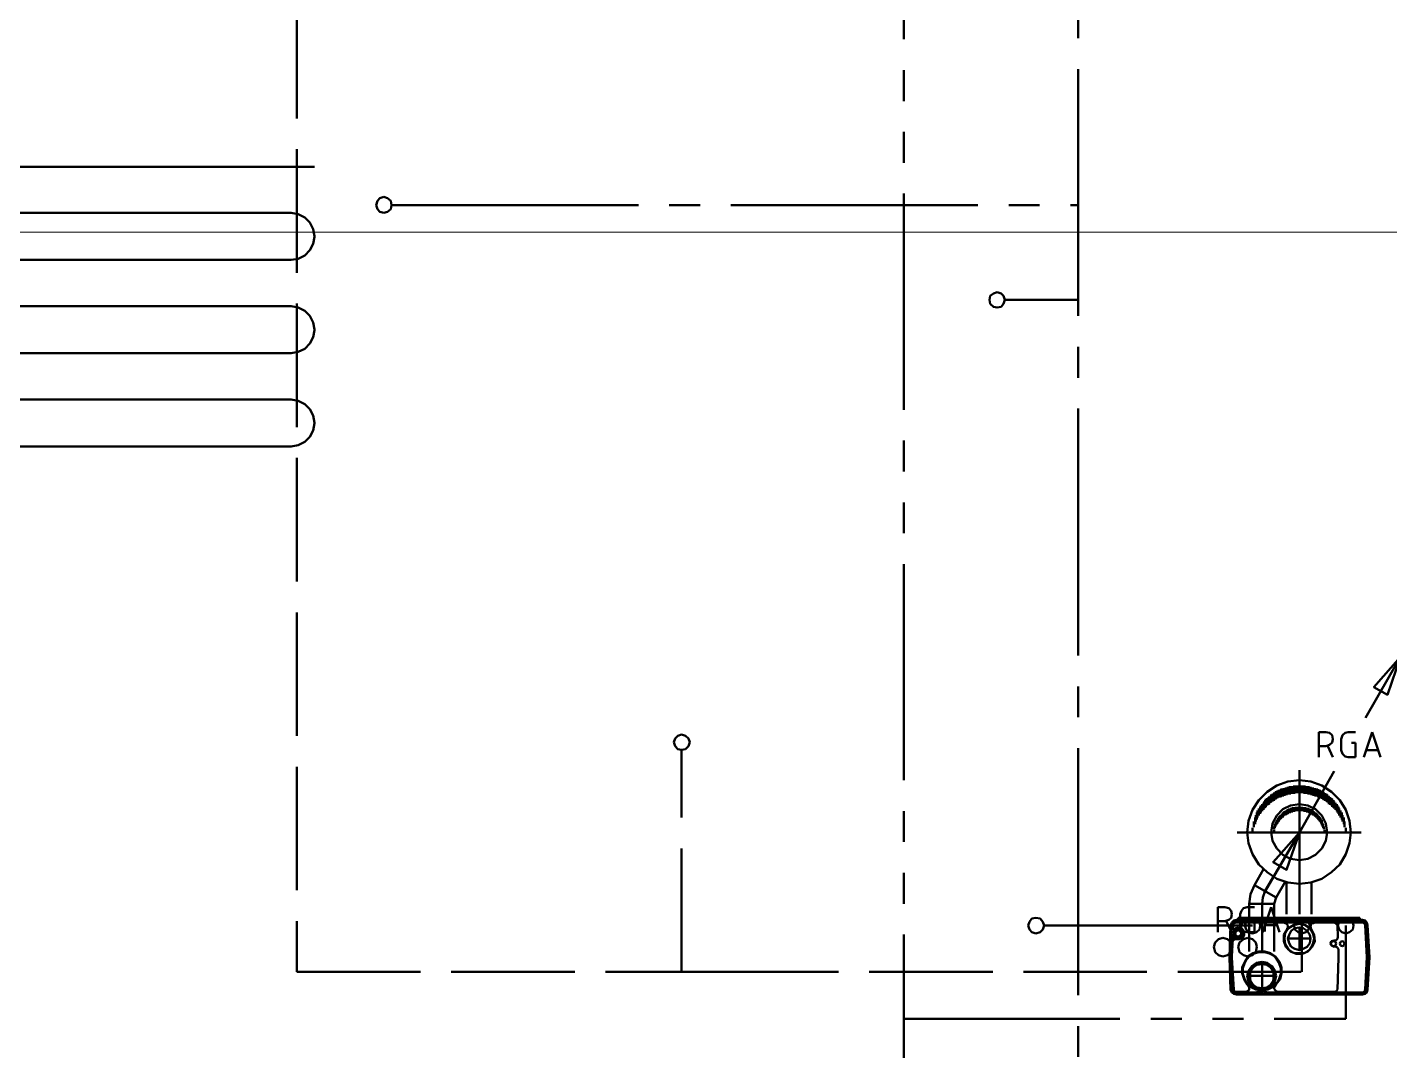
# Model space of a CAD drawing. Header units: metres. Extents: x -4.5 to 35.1, y -3.6 to 25.4.
# Drawn here: x 14.055 to 18.47, y 8.54 to 11.855 of the extents above; entities that cross this region are included whole.
import ezdxf

# ---------------------------------------------------------------- set-up
doc = ezdxf.new("R2010")
doc.units = ezdxf.units.M
for name, pattern in [('GETRENNT2_S6', [1.2, 0.7, -0.1, 0.1, -0.1, 0.1, -0.1]), ('STRICHLINIE2_S3', [0.5, 0.4, -0.1]), ('STRICHPUNKT2_S5', [1.1, 0.8, -0.1, 0.1, -0.1])]:
    doc.linetypes.add(name, pattern=pattern)
doc.layers.add('Standard', color=7, linetype='Continuous', lineweight=25)

msp = doc.modelspace()

# ---------------------------------------------------------------- linework, layer by layer
at = {"layer": 'Standard', "color": 5, "linetype": 'STRICHPUNKT2_S5', "lineweight": 50}
for p, q in [((17.4607, 7.6198), (17.4607, 15.1703)), ((15.2106, 11.3055), (15.1981, 11.3013)), ((15.2231, 11.3013), (15.2106, 11.3055)), ((15.1898, 11.293), (15.1856, 11.2784)), ((15.1856, 11.2784), (15.1898, 11.2659)), ((15.1981, 11.3013), (15.1898, 11.293)), ((15.1898, 11.2659), (15.1981, 11.2575)), ((15.2335, 11.293), (15.2231, 11.3013)), ((15.2231, 11.2575), (15.2335, 11.2659)), ((15.2356, 11.2784), (15.2335, 11.293)), ((15.2335, 11.2659), (15.2356, 11.2784)), ((15.2356, 11.2784), (17.4607, 11.2784)), ((15.1981, 11.2575), (15.2106, 11.2534)), ((15.2106, 11.2534), (15.2231, 11.2575)), ((17.1982, 10.9971), (17.1857, 10.9929)), ((17.2107, 10.9929), (17.1982, 10.9971)), ((17.1753, 10.9846), (17.1732, 10.9721)), ((17.1732, 10.9721), (17.1753, 10.9596)), ((17.1857, 10.9929), (17.1753, 10.9846)), ((17.1753, 10.9596), (17.1857, 10.9492)), ((17.1857, 10.9492), (17.1982, 10.9471)), ((17.1982, 10.9471), (17.2107, 10.9492)), ((17.2191, 10.9846), (17.2107, 10.9929)), ((17.2107, 10.9492), (17.2191, 10.9596)), ((17.2232, 10.9721), (17.2191, 10.9846)), ((17.2191, 10.9596), (17.2232, 10.9721)), ((17.2232, 10.9721), (17.4607, 10.9721)), ((17.3107, 8.9678), (17.3024, 8.9574)), ((17.3232, 8.9699), (17.3107, 8.9678)), ((17.3378, 8.9678), (17.3232, 8.9699)), ((17.3462, 8.9574), (17.3378, 8.9678)), ((17.3024, 8.9574), (17.2982, 8.9449)), ((17.2982, 8.9449), (17.3024, 8.9324)), ((17.3024, 8.9324), (17.3107, 8.9241)), ((17.3107, 8.9241), (17.3232, 8.9199)), ((17.3232, 8.9199), (17.3378, 8.9241)), ((17.3378, 8.9241), (17.3462, 8.9324)), ((17.3503, 8.9449), (17.3462, 8.9574)), ((17.3462, 8.9324), (17.3503, 8.9449)), ((17.3503, 8.9449), (18.0254, 8.9449))]:
    msp.add_line(p, q, dxfattribs=at)
at = {"layer": 'Standard', "color": 1, "linetype": 'GETRENNT2_S6', "lineweight": 50}
for p, q in [((16.8961, 14.916), (16.8961, 7.8457)), ((18.3275, 8.6428), (18.3275, 8.9449)), ((16.8961, 8.6428), (18.3275, 8.6428))]:
    msp.add_line(p, q, dxfattribs=at)
at = {"layer": 'Standard', "color": 30, "linetype": 'STRICHLINIE2_S3', "lineweight": 50}
for p, q in [((14.9293, 13.9598), (14.9293, 8.7949)), ((16.1754, 8.7949), (16.1754, 9.514)), ((14.9293, 8.7949), (16.2836, 8.7949)), ((16.2836, 8.7949), (18.1858, 8.7949))]:
    msp.add_line(p, q, dxfattribs=at)
at = {"layer": 'Standard', "color": 52, "linetype": 'Continuous', "lineweight": 50}
for p, q in [((14.9856, 11.4034), (14.0001, 11.4034)), ((14.0001, 11.2534), (14.9106, 11.2534)), ((14.9106, 11.2534), (14.9335, 11.2492)), ((14.9335, 11.2492), (14.9543, 11.2388)), ((14.9543, 11.2388), (14.971, 11.2221)), ((14.971, 11.2221), (14.9814, 11.2013)), ((14.9814, 11.2013), (14.9856, 11.1784)), ((14.9856, 11.1763), (14.9814, 11.1534)), ((14.9856, 11.1784), (14.9856, 11.1763)), ((14.971, 11.1325), (14.9543, 11.1159)), ((14.9814, 11.1534), (14.971, 11.1325)), ((14.9106, 11.1013), (14.0001, 11.1013)), ((14.9335, 11.1054), (14.9106, 11.1013)), ((14.9543, 11.1159), (14.9335, 11.1054)), ((14.0001, 10.9513), (14.9106, 10.9513)), ((14.9106, 10.9513), (14.9335, 10.9471)), ((14.9335, 10.9471), (14.9543, 10.9367)), ((14.9543, 10.9367), (14.971, 10.92)), ((14.971, 10.92), (14.9814, 10.8992)), ((14.9814, 10.8992), (14.9856, 10.8763)), ((14.9856, 10.8742), (14.9814, 10.8513)), ((14.9856, 10.8763), (14.9856, 10.8742)), ((14.971, 10.8304), (14.9543, 10.8138)), ((14.9814, 10.8513), (14.971, 10.8304)), ((14.9106, 10.7992), (14.0001, 10.7992)), ((14.9335, 10.8034), (14.9106, 10.7992)), ((14.9543, 10.8138), (14.9335, 10.8034)), ((14.0001, 10.6492), (14.9106, 10.6492)), ((14.9106, 10.6492), (14.9335, 10.645)), ((14.9335, 10.645), (14.9543, 10.6346)), ((14.9543, 10.6346), (14.971, 10.6179)), ((14.971, 10.6179), (14.9814, 10.5971)), ((14.9814, 10.5971), (14.9856, 10.5742)), ((14.9856, 10.5721), (14.9814, 10.5492)), ((14.9856, 10.5742), (14.9856, 10.5721)), ((14.9543, 10.5117), (14.9335, 10.5013)), ((14.971, 10.5283), (14.9543, 10.5117)), ((14.9814, 10.5492), (14.971, 10.5283)), ((14.9106, 10.4971), (13.9251, 10.4971)), ((14.9335, 10.5013), (14.9106, 10.4971))]:
    msp.add_line(p, q, dxfattribs=at)
at = {"layer": 'Standard', "color": 252, "linetype": 'Continuous', "lineweight": 13}
msp.add_line((-4.1221, 11.1917), (26.8317, 11.1917), dxfattribs=at)
msp.add_line((-4.1221, 11.1917), (26.8317, 11.1917), dxfattribs=at)
at = {"layer": 'Standard', "color": 3, "linetype": 'Continuous', "lineweight": 50}
for p, q in [((18.5046, 9.8158), (18.392, 9.6178)), ((18.24, 9.4908), (18.24, 9.572)), ((18.24, 9.572), (18.2629, 9.572)), ((18.2754, 9.5699), (18.2629, 9.572)), ((18.2837, 9.5616), (18.2754, 9.5699)), ((18.2754, 9.5303), (18.2837, 9.5387)), ((18.2858, 9.5491), (18.2837, 9.5616)), ((18.2837, 9.5387), (18.2858, 9.5491)), ((18.3171, 9.5616), (18.3129, 9.5491)), ((18.3129, 9.5137), (18.3129, 9.5491)), ((18.3254, 9.5699), (18.3171, 9.5616)), ((18.3358, 9.572), (18.3254, 9.5699)), ((18.3358, 9.572), (18.3587, 9.572)), ((18.3462, 9.5366), (18.3587, 9.5366)), ((18.3587, 9.5366), (18.3587, 9.4908)), ((18.3858, 9.4908), (18.4129, 9.572)), ((18.4129, 9.572), (18.44, 9.4908)), ((18.2629, 9.5262), (18.24, 9.5262)), ((18.2629, 9.5262), (18.2754, 9.5303)), ((18.2691, 9.5262), (18.2858, 9.4908)), ((18.3129, 9.5137), (18.3171, 9.5012)), ((18.3171, 9.5012), (18.3254, 9.4929)), ((18.3254, 9.4929), (18.3358, 9.4908)), ((18.4316, 9.5137), (18.3941, 9.5137)), ((18.1775, 9.047), (18.1775, 9.4491)), ((18.3587, 9.4908), (18.3358, 9.4908)), ((18.14, 9.4116), (18.1045, 9.3991)), ((18.1775, 9.4158), (18.14, 9.4116)), ((18.29, 9.4449), (18.1775, 9.247)), ((18.215, 9.4116), (18.1775, 9.4158)), ((18.2504, 9.3991), (18.215, 9.4116)), ((18.0733, 9.3782), (18.0462, 9.3512)), ((18.1045, 9.3991), (18.0733, 9.3782)), ((18.0774, 9.3366), (18.0774, 9.3616)), ((18.0795, 9.3387), (18.0795, 9.3637)), ((18.0837, 9.3428), (18.0837, 9.3657)), ((18.0858, 9.3449), (18.0858, 9.3699)), ((18.0899, 9.347), (18.0899, 9.372)), ((18.0941, 9.3491), (18.0941, 9.3741)), ((18.0962, 9.3512), (18.0962, 9.3762)), ((18.1004, 9.3532), (18.1004, 9.3782)), ((18.1025, 9.3553), (18.1025, 9.3803)), ((18.1066, 9.3574), (18.1066, 9.3824)), ((18.1108, 9.3595), (18.1108, 9.3845)), ((18.1129, 9.3595), (18.1129, 9.3845)), ((18.117, 9.3616), (18.117, 9.3866)), ((18.1191, 9.3637), (18.1191, 9.3887)), ((18.1233, 9.3637), (18.1233, 9.3887)), ((18.1275, 9.3657), (18.1275, 9.3907)), ((18.1295, 9.3657), (18.1295, 9.3907)), ((18.1337, 9.3678), (18.1337, 9.3928)), ((18.1358, 9.3678), (18.1358, 9.3928)), ((18.14, 9.3699), (18.14, 9.3949)), ((18.1441, 9.3699), (18.1441, 9.3949)), ((18.1462, 9.3699), (18.1462, 9.397)), ((18.1504, 9.372), (18.1504, 9.397)), ((18.1525, 9.372), (18.1525, 9.397)), ((18.1566, 9.372), (18.1566, 9.397)), ((18.1608, 9.372), (18.1608, 9.3991)), ((18.1629, 9.3741), (18.1629, 9.3991)), ((18.1671, 9.3741), (18.1671, 9.3991)), ((18.1712, 9.3741), (18.1712, 9.3991)), ((18.1733, 9.3741), (18.1733, 9.3991)), ((18.1775, 9.3741), (18.1775, 9.3991)), ((18.1796, 9.3741), (18.1796, 9.3991)), ((18.1837, 9.3741), (18.1837, 9.3991)), ((18.1879, 9.3741), (18.1879, 9.3991)), ((18.19, 9.3741), (18.19, 9.3991)), ((18.1941, 9.372), (18.1941, 9.3991)), ((18.1962, 9.372), (18.1962, 9.397)), ((18.2004, 9.372), (18.2004, 9.397)), ((18.2046, 9.372), (18.2046, 9.397)), ((18.2066, 9.3699), (18.2066, 9.397)), ((18.2108, 9.3699), (18.2108, 9.3949)), ((18.2129, 9.3699), (18.2129, 9.3949)), ((18.2171, 9.3678), (18.2171, 9.3928)), ((18.2212, 9.3678), (18.2212, 9.3928)), ((18.2233, 9.3657), (18.2233, 9.3907)), ((18.2275, 9.3657), (18.2275, 9.3907)), ((18.2296, 9.3637), (18.2296, 9.3887)), ((18.2337, 9.3637), (18.2337, 9.3887)), ((18.2379, 9.3616), (18.2379, 9.3866)), ((18.24, 9.3595), (18.24, 9.3845)), ((18.2441, 9.3595), (18.2441, 9.3845)), ((18.2462, 9.3574), (18.2462, 9.3824)), ((18.2816, 9.3782), (18.2504, 9.3991)), ((18.2504, 9.3553), (18.2504, 9.3803)), ((18.2546, 9.3532), (18.2546, 9.3782)), ((18.2566, 9.3512), (18.2566, 9.3762)), ((18.2608, 9.3491), (18.2608, 9.3741)), ((18.265, 9.347), (18.265, 9.372)), ((18.2671, 9.3449), (18.2671, 9.3699)), ((18.2712, 9.3428), (18.2712, 9.3657)), ((18.2733, 9.3387), (18.2733, 9.3637)), ((18.2775, 9.3366), (18.2775, 9.3616)), ((18.3087, 9.3512), (18.2816, 9.3782)), ((18.0254, 9.3199), (18.0129, 9.2845)), ((18.0462, 9.3512), (18.0254, 9.3199)), ((18.042, 9.2949), (18.042, 9.3178)), ((18.0462, 9.3012), (18.0462, 9.3241)), ((18.0504, 9.3074), (18.0504, 9.3303)), ((18.0524, 9.3116), (18.0524, 9.3345)), ((18.0566, 9.3157), (18.0566, 9.3387)), ((18.0608, 9.3199), (18.0608, 9.3428)), ((18.0629, 9.3241), (18.0629, 9.347)), ((18.067, 9.3262), (18.067, 9.3512)), ((18.0691, 9.3303), (18.0691, 9.3553)), ((18.0733, 9.3345), (18.0733, 9.3574)), ((18.1233, 9.322), (18.1045, 9.3012)), ((18.1483, 9.3345), (18.1233, 9.322)), ((18.1295, 9.3012), (18.1295, 9.3157)), ((18.1316, 9.3032), (18.1316, 9.3157)), ((18.1337, 9.3032), (18.1337, 9.3178)), ((18.1358, 9.3053), (18.1358, 9.3178)), ((18.1379, 9.3074), (18.1379, 9.3199)), ((18.1379, 9.3199), (18.1379, 9.3053)), ((18.14, 9.3074), (18.14, 9.322)), ((18.142, 9.3095), (18.142, 9.322)), ((18.1441, 9.3095), (18.1441, 9.3241)), ((18.1462, 9.3095), (18.1462, 9.3241)), ((18.1775, 9.3387), (18.1483, 9.3345)), ((18.1483, 9.3116), (18.1483, 9.3241)), ((18.1504, 9.3116), (18.1504, 9.3262)), ((18.1525, 9.3137), (18.1525, 9.3262)), ((18.1525, 9.3262), (18.1525, 9.3116)), ((18.1545, 9.3137), (18.1545, 9.3262)), ((18.1566, 9.3137), (18.1566, 9.3282)), ((18.1587, 9.3137), (18.1587, 9.3282)), ((18.1608, 9.3137), (18.1608, 9.3282)), ((18.1629, 9.3157), (18.1629, 9.3282)), ((18.165, 9.3157), (18.165, 9.3282)), ((18.1671, 9.3303), (18.1671, 9.3157)), ((18.1671, 9.3157), (18.1671, 9.3282)), ((18.1691, 9.3157), (18.1691, 9.3303)), ((18.1712, 9.3157), (18.1712, 9.3303)), ((18.1733, 9.3157), (18.1733, 9.3303)), ((18.1754, 9.3157), (18.1754, 9.3303)), ((18.1775, 9.1386), (18.1775, 9.3574)), ((18.2046, 9.3345), (18.1775, 9.3387)), ((18.1775, 9.3157), (18.1775, 9.3303)), ((18.1796, 9.3157), (18.1796, 9.3303)), ((18.1796, 9.3303), (18.1796, 9.3157)), ((18.1816, 9.3157), (18.1816, 9.3303)), ((18.1837, 9.3157), (18.1837, 9.3303)), ((18.1858, 9.3157), (18.1858, 9.3303)), ((18.1879, 9.3157), (18.1879, 9.3282)), ((18.19, 9.3157), (18.19, 9.3282)), ((18.1921, 9.3157), (18.1921, 9.3282)), ((18.1941, 9.3137), (18.1941, 9.3282)), ((18.1941, 9.3282), (18.1941, 9.3137)), ((18.1962, 9.3137), (18.1962, 9.3282)), ((18.1983, 9.3137), (18.1983, 9.3262)), ((18.2004, 9.3137), (18.2004, 9.3262)), ((18.2025, 9.3116), (18.2025, 9.3262)), ((18.2296, 9.322), (18.2046, 9.3345)), ((18.2046, 9.3116), (18.2046, 9.3262)), ((18.2066, 9.3116), (18.2066, 9.3241)), ((18.2087, 9.3095), (18.2087, 9.3241)), ((18.2087, 9.3241), (18.2087, 9.3095)), ((18.2108, 9.3095), (18.2108, 9.322)), ((18.2129, 9.3074), (18.2129, 9.322)), ((18.215, 9.3074), (18.215, 9.3199)), ((18.2171, 9.3053), (18.2171, 9.3199)), ((18.2191, 9.3053), (18.2191, 9.3178)), ((18.2212, 9.3032), (18.2212, 9.3178)), ((18.2233, 9.3032), (18.2233, 9.3157)), ((18.2233, 9.3157), (18.2233, 9.3012)), ((18.2504, 9.3012), (18.2296, 9.322)), ((18.2816, 9.3345), (18.2816, 9.3574)), ((18.2837, 9.3303), (18.2837, 9.3553)), ((18.2879, 9.3262), (18.2879, 9.3512)), ((18.29, 9.3241), (18.29, 9.347)), ((18.2941, 9.3199), (18.2941, 9.3428)), ((18.2983, 9.3157), (18.2983, 9.3387)), ((18.3004, 9.3116), (18.3004, 9.3345)), ((18.3046, 9.3074), (18.3046, 9.3303)), ((18.3066, 9.3012), (18.3066, 9.3241)), ((18.3275, 9.3199), (18.3087, 9.3512)), ((18.3108, 9.2949), (18.3108, 9.3178)), ((18.34, 9.2845), (18.3275, 9.3199)), ((18.0129, 9.2845), (18.0087, 9.247)), ((18.0295, 9.2637), (18.0295, 9.2824)), ((18.0337, 9.2741), (18.0337, 9.2949)), ((18.0358, 9.2824), (18.0358, 9.3032)), ((18.0399, 9.2887), (18.0399, 9.3116)), ((18.0899, 9.2762), (18.0858, 9.247)), ((18.1045, 9.3012), (18.0899, 9.2762)), ((18.0983, 9.2616), (18.0983, 9.2741)), ((18.1004, 9.2657), (18.1004, 9.2782)), ((18.1025, 9.2699), (18.1025, 9.2824)), ((18.1045, 9.2741), (18.1045, 9.2866)), ((18.1066, 9.2762), (18.1066, 9.2887)), ((18.1087, 9.2803), (18.1087, 9.2928)), ((18.1108, 9.2845), (18.1108, 9.297)), ((18.1108, 9.2824), (18.1108, 9.2949)), ((18.1129, 9.2866), (18.1129, 9.2991)), ((18.115, 9.2887), (18.115, 9.3012)), ((18.117, 9.2907), (18.117, 9.3032)), ((18.1191, 9.2928), (18.1191, 9.3053)), ((18.1212, 9.2949), (18.1212, 9.3074)), ((18.1233, 9.297), (18.1233, 9.3116)), ((18.1233, 9.2949), (18.1233, 9.3095)), ((18.1254, 9.2991), (18.1254, 9.3116)), ((18.1275, 9.3012), (18.1275, 9.3137)), ((18.2254, 9.3012), (18.2254, 9.3137)), ((18.2275, 9.2991), (18.2275, 9.3116)), ((18.2296, 9.297), (18.2296, 9.3116)), ((18.2316, 9.2949), (18.2316, 9.3095)), ((18.2337, 9.2949), (18.2337, 9.3074)), ((18.2358, 9.2928), (18.2358, 9.3053)), ((18.2358, 9.2907), (18.2358, 9.3032)), ((18.2379, 9.2887), (18.2379, 9.3012)), ((18.24, 9.2866), (18.24, 9.2991)), ((18.2421, 9.2845), (18.2421, 9.297)), ((18.2441, 9.2824), (18.2441, 9.2949)), ((18.2462, 9.2803), (18.2462, 9.2928)), ((18.2483, 9.2762), (18.2483, 9.2887)), ((18.2629, 9.2762), (18.2504, 9.3012)), ((18.2504, 9.2741), (18.2504, 9.2866)), ((18.2504, 9.2699), (18.2504, 9.2824)), ((18.2525, 9.2657), (18.2525, 9.2782)), ((18.2546, 9.2616), (18.2546, 9.2741)), ((18.2671, 9.247), (18.2629, 9.2762)), ((18.315, 9.2887), (18.315, 9.3116)), ((18.3171, 9.2824), (18.3171, 9.3032)), ((18.3212, 9.2741), (18.3212, 9.2949)), ((18.3233, 9.2637), (18.3233, 9.2824)), ((18.3441, 9.247), (18.34, 9.2845)), ((17.9754, 9.247), (18.3775, 9.247)), ((18.0087, 9.247), (18.0129, 9.2116)), ((18.0254, 9.2512), (18.0254, 9.2616)), ((18.1775, 9.247), (18.0629, 9.0511)), ((18.067, 9.247), (18.2858, 9.247)), ((18.0858, 9.247), (18.0899, 9.2199)), ((18.0962, 9.2574), (18.0962, 9.2657)), ((18.0962, 9.2491), (18.0962, 9.2553)), ((18.2566, 9.2574), (18.2566, 9.2657)), ((18.2587, 9.2491), (18.2587, 9.2553)), ((18.2629, 9.2199), (18.2671, 9.247)), ((18.3275, 9.2512), (18.3275, 9.2616)), ((18.34, 9.2116), (18.3441, 9.247)), ((18.0129, 9.2116), (18.0254, 9.1762)), ((18.0899, 9.2199), (18.1045, 9.1949)), ((18.1045, 9.1949), (18.1233, 9.1741)), ((18.2296, 9.1741), (18.2504, 9.1949)), ((18.2504, 9.1949), (18.2629, 9.2199)), ((18.3275, 9.1762), (18.34, 9.2116)), ((18.0254, 9.1762), (18.0462, 9.1428)), ((18.0462, 9.1428), (18.0733, 9.1178)), ((18.1233, 9.1741), (18.1483, 9.1616)), ((18.1483, 9.1616), (18.1775, 9.1574)), ((18.1775, 9.1574), (18.2046, 9.1616)), ((18.2046, 9.1616), (18.2296, 9.1741)), ((18.2816, 9.1178), (18.3087, 9.1428)), ((18.3087, 9.1428), (18.3275, 9.1762)), ((18.0608, 9.1282), (18.0316, 9.0761)), ((18.067, 9.0574), (18.0962, 9.1074)), ((18.0733, 9.1178), (18.1045, 9.097)), ((18.1045, 9.097), (18.14, 9.0845)), ((18.215, 9.0845), (18.2504, 9.097)), ((18.2504, 9.097), (18.2816, 9.1178)), ((18.0316, 9.0761), (18.0191, 9.047)), ((18.1025, 9.0365), (18.0316, 9.0761)), ((18.067, 9.0574), (18.0587, 9.0365)), ((18.1025, 9.0365), (18.1316, 9.0865)), ((18.1358, 9.0845), (18.1358, 8.9824)), ((18.14, 9.0845), (18.1775, 9.0803)), ((18.1775, 9.0803), (18.215, 9.0845)), ((18.1775, 8.9824), (18.1775, 9.0845)), ((18.2171, 8.9824), (18.2171, 9.0845)), ((18.0191, 9.047), (18.0149, 9.0157)), ((18.0962, 9.0157), (18.0149, 9.0157)), ((18.0149, 9.0157), (18.0149, 8.8616)), ((18.0587, 9.0365), (18.0566, 9.0157)), ((18.0566, 8.8616), (18.0566, 9.0157)), ((18.1025, 9.0365), (18.0962, 9.0157)), ((18.0962, 8.8616), (18.0962, 9.0157)), ((17.9129, 9.0053), (17.9358, 9.0053)), ((17.9129, 8.9241), (17.9129, 9.0053)), ((17.9483, 9.0011), (17.9358, 9.0053)), ((17.9358, 8.9595), (17.9483, 8.9636)), ((17.9566, 8.9928), (17.9483, 9.0011)), ((17.9483, 8.9636), (17.9566, 8.9699)), ((17.9587, 8.9824), (17.9566, 8.9928)), ((17.9566, 8.9699), (17.9587, 8.9824)), ((17.9733, 8.9636), (17.9649, 8.9616)), ((18.3816, 8.9636), (17.9733, 8.9636)), ((17.9795, 8.9699), (17.9795, 8.9636)), ((17.9795, 8.9699), (18.3733, 8.9699)), ((17.9795, 8.9657), (18.3733, 8.9657)), ((17.9899, 8.9928), (17.9858, 8.9824)), ((17.9858, 8.947), (17.9858, 8.9824)), ((17.9962, 9.0011), (17.9899, 8.9928)), ((18.0087, 9.0053), (17.9962, 9.0011)), ((18.0129, 8.9678), (18.0045, 8.9574)), ((18.0087, 9.0053), (18.0316, 9.0053)), ((18.0254, 8.9699), (18.0129, 8.9678)), ((18.017, 8.9657), (18.0191, 8.9678)), ((18.017, 8.9657), (18.017, 8.9678)), ((18.017, 8.9678), (18.0316, 8.9678)), ((18.0191, 8.9678), (18.0316, 8.9678)), ((18.0379, 8.9678), (18.0254, 8.9699)), ((18.0337, 8.9657), (18.0316, 8.9678)), ((18.0316, 8.9678), (18.0316, 8.9241)), ((18.0337, 8.9657), (18.0337, 8.9678)), ((18.0483, 8.9574), (18.0379, 8.9678)), ((18.0587, 8.9241), (18.0858, 9.0053)), ((18.0649, 8.9261), (18.0649, 8.9699)), ((18.0858, 9.0053), (18.1129, 8.9241)), ((18.1733, 8.9678), (18.1629, 8.9574)), ((18.1858, 8.9699), (18.1733, 8.9678)), ((18.1983, 8.9678), (18.1858, 8.9699)), ((18.2066, 8.9574), (18.1983, 8.9678)), ((18.315, 8.9678), (18.3066, 8.9574)), ((18.3275, 8.9699), (18.315, 8.9678)), ((18.34, 8.9678), (18.3275, 8.9699)), ((18.3504, 8.9574), (18.34, 8.9678)), ((18.3566, 8.9657), (18.3587, 8.9678)), ((18.3566, 8.9657), (18.3566, 8.9678)), ((18.3587, 8.9678), (18.3712, 8.9678)), ((18.3733, 8.9657), (18.3712, 8.9678)), ((18.3733, 8.9699), (18.3733, 8.9636)), ((18.3733, 8.9636), (18.3733, 8.9657)), ((18.39, 8.9616), (18.3816, 8.9636)), ((17.9358, 8.9595), (17.9129, 8.9595)), ((17.9399, 8.9595), (17.9587, 8.9241)), ((17.9545, 8.947), (17.9504, 8.8428)), ((17.9524, 8.8428), (17.9566, 8.947)), ((17.9587, 8.9553), (17.9545, 8.947)), ((17.9629, 8.9574), (17.9566, 8.947)), ((17.9649, 8.9616), (17.9587, 8.9553)), ((17.9649, 8.9282), (17.9608, 8.9199)), ((17.9608, 8.9199), (17.9649, 8.9116)), ((17.9733, 8.9616), (17.9629, 8.9574)), ((17.9649, 8.9532), (17.9629, 8.947)), ((17.9629, 8.947), (17.9629, 8.9303)), ((17.9649, 8.9303), (17.9629, 8.9303)), ((17.9733, 8.9553), (17.9649, 8.9532)), ((17.9712, 8.9366), (17.9649, 8.9303)), ((17.9712, 8.9345), (17.9649, 8.9282)), ((17.9691, 8.9282), (17.9649, 8.9199)), ((17.9649, 8.9199), (17.9691, 8.9095)), ((17.9795, 8.9324), (17.9691, 8.9282)), ((17.9712, 8.9261), (17.9691, 8.9199)), ((17.9691, 8.9199), (17.9712, 8.9116)), ((17.9795, 8.9386), (17.9712, 8.9366)), ((17.9795, 8.9366), (17.9712, 8.9345)), ((17.9795, 8.9303), (17.9712, 8.9261)), ((17.9733, 8.9616), (18.3816, 8.9616)), ((18.3816, 8.9553), (17.9733, 8.9553)), ((17.9899, 8.9345), (17.9795, 8.9386)), ((17.9879, 8.9345), (17.9795, 8.9366)), ((17.9879, 8.9282), (17.9795, 8.9324)), ((17.9858, 8.9261), (17.9795, 8.9303)), ((17.9879, 8.9511), (17.9858, 8.9491)), ((17.9858, 8.9491), (17.9858, 8.9407)), ((17.9858, 8.947), (17.9899, 8.9345)), ((17.9858, 8.9407), (17.9879, 8.9386)), ((17.9899, 8.9199), (17.9858, 8.9261)), ((17.9858, 8.9116), (17.9899, 8.9199)), ((17.9899, 8.9532), (17.9879, 8.9511)), ((17.9879, 8.9386), (17.9899, 8.9366)), ((17.9941, 8.9282), (17.9879, 8.9345)), ((17.992, 8.9199), (17.9879, 8.9282)), ((17.9879, 8.9095), (17.992, 8.9199)), ((17.9941, 8.9532), (17.9899, 8.9532)), ((17.9899, 8.9366), (17.992, 8.9345)), ((17.9941, 8.9282), (17.9899, 8.9345)), ((17.9899, 8.9345), (17.9962, 8.9261)), ((17.9983, 8.9261), (17.992, 8.9345)), ((17.9962, 8.9553), (17.9941, 8.9532)), ((17.9962, 8.9178), (17.9941, 8.9282)), ((17.9962, 8.9199), (17.9941, 8.9282)), ((17.9941, 8.9116), (17.9962, 8.9199)), ((18.1275, 8.9553), (17.9962, 8.9553)), ((17.9962, 8.9261), (18.0087, 8.9241)), ((17.9983, 8.9157), (17.9983, 8.9261)), ((18.0045, 8.9574), (18.0004, 8.9449)), ((18.0004, 8.9449), (18.0045, 8.9324)), ((18.0045, 8.9324), (18.0129, 8.9241)), ((18.0316, 8.9241), (18.0087, 8.9241)), ((18.0129, 8.9241), (18.0254, 8.9199)), ((18.0254, 8.9199), (18.0379, 8.9241)), ((18.0379, 8.9241), (18.0483, 8.9324)), ((18.0504, 8.9449), (18.0483, 8.9574)), ((18.0483, 8.9324), (18.0504, 8.9449)), ((18.1045, 8.947), (18.067, 8.947)), ((18.1316, 8.9532), (18.1275, 8.9553)), ((18.1379, 8.9324), (18.1275, 8.9157)), ((18.1316, 8.922), (18.1295, 8.9032)), ((18.1337, 8.9532), (18.1316, 8.9532)), ((18.142, 8.9366), (18.1316, 8.922)), ((18.1358, 8.9511), (18.1337, 8.9532)), ((18.1379, 8.9491), (18.1358, 8.9511)), ((18.14, 8.9449), (18.1379, 8.9491)), ((18.1379, 8.9366), (18.14, 8.9386)), ((18.1379, 8.9324), (18.1379, 8.9366)), ((18.14, 8.9386), (18.14, 8.9449)), ((18.1587, 8.947), (18.142, 8.9366)), ((18.1504, 8.9282), (18.1441, 8.9157)), ((18.1629, 8.9366), (18.1504, 8.9282)), ((18.1775, 8.9511), (18.1587, 8.947)), ((18.1629, 8.9574), (18.1608, 8.9449)), ((18.1608, 8.9449), (18.1629, 8.9324)), ((18.1775, 8.9386), (18.1629, 8.9366)), ((18.1629, 8.9324), (18.1733, 8.9241)), ((18.1733, 8.9241), (18.1858, 8.9199)), ((18.1962, 8.947), (18.1775, 8.9511)), ((18.1775, 8.8636), (18.1775, 8.9407)), ((18.19, 8.9366), (18.1775, 8.9386)), ((18.1858, 8.9449), (18.1858, 8.7949)), ((18.1858, 8.9199), (18.1983, 8.9241)), ((18.2025, 8.9282), (18.19, 8.9366)), ((18.2108, 8.9366), (18.1962, 8.947)), ((18.1983, 8.9241), (18.2066, 8.9324)), ((18.2108, 8.9157), (18.2025, 8.9282)), ((18.2108, 8.9449), (18.2066, 8.9574)), ((18.2066, 8.9324), (18.2108, 8.9449)), ((18.2212, 8.922), (18.2108, 8.9366)), ((18.215, 8.9449), (18.2129, 8.9428)), ((18.2129, 8.9428), (18.215, 8.9386)), ((18.2171, 8.9511), (18.215, 8.9491)), ((18.215, 8.9491), (18.215, 8.9449)), ((18.215, 8.9386), (18.215, 8.9366)), ((18.215, 8.9366), (18.2171, 8.9324)), ((18.2191, 8.9532), (18.2171, 8.9511)), ((18.2254, 8.9157), (18.2171, 8.9324)), ((18.2233, 8.9532), (18.2191, 8.9532)), ((18.2254, 8.9032), (18.2212, 8.922)), ((18.2275, 8.9553), (18.2233, 8.9532)), ((18.29, 8.9553), (18.2275, 8.9553)), ((18.2941, 8.9532), (18.29, 8.9553)), ((18.2962, 8.9511), (18.2941, 8.9532)), ((18.2983, 8.9491), (18.2962, 8.9511)), ((18.3004, 8.947), (18.2983, 8.9491)), ((18.3025, 8.9074), (18.3004, 8.947)), ((18.3066, 8.9574), (18.3025, 8.9449)), ((18.3025, 8.9449), (18.3066, 8.9324)), ((18.3066, 8.9324), (18.315, 8.9241)), ((18.315, 8.9241), (18.3275, 8.9199)), ((18.3275, 8.9199), (18.34, 8.9241)), ((18.34, 8.9241), (18.3504, 8.9324)), ((18.3525, 8.9449), (18.3504, 8.9574)), ((18.3504, 8.9324), (18.3525, 8.9449)), ((18.392, 8.9574), (18.3816, 8.9616)), ((18.3879, 8.9532), (18.3816, 8.9553)), ((18.39, 8.947), (18.3879, 8.9532)), ((18.3962, 8.9553), (18.39, 8.9616)), ((18.3962, 8.8428), (18.39, 8.947)), ((18.3962, 8.947), (18.392, 8.9574)), ((18.3983, 8.947), (18.3962, 8.9553)), ((18.3962, 8.947), (18.4025, 8.8428)), ((18.4045, 8.8428), (18.3983, 8.947)), ((17.9045, 8.8907), (17.9004, 8.8761)), ((17.9004, 8.8761), (17.9045, 8.8595)), ((17.9149, 8.9011), (17.9045, 8.8907)), ((17.9295, 8.9053), (17.9149, 8.9011)), ((17.9441, 8.9011), (17.9295, 8.9053)), ((17.9566, 8.8907), (17.9441, 8.9011)), ((17.9608, 8.9095), (17.9566, 8.8428)), ((17.9608, 8.8761), (17.9566, 8.8907)), ((17.9566, 8.8595), (17.9608, 8.8761)), ((17.9608, 8.8928), (17.9587, 8.8428)), ((17.9608, 8.9095), (17.9629, 8.9116)), ((17.9629, 8.897), (17.9608, 8.8928)), ((17.9629, 8.9116), (17.9629, 8.9095)), ((17.9629, 8.9095), (17.9691, 8.9032)), ((17.9649, 8.8991), (17.9629, 8.897)), ((17.9649, 8.9116), (17.9712, 8.9053)), ((17.9691, 8.9011), (17.9649, 8.8991)), ((17.9691, 8.9095), (17.9795, 8.9053)), ((17.9691, 8.9032), (17.9795, 8.9011)), ((17.9733, 8.9011), (17.9691, 8.9011)), ((17.9712, 8.9116), (17.9795, 8.9095)), ((17.9712, 8.9053), (17.9795, 8.9032)), ((17.9733, 8.9011), (17.9837, 8.9011)), ((17.9795, 8.9095), (17.9858, 8.9116)), ((17.9795, 8.9053), (17.9879, 8.9095)), ((17.9795, 8.9032), (17.9879, 8.9053)), ((17.9795, 8.9011), (17.9879, 8.9032)), ((17.9837, 8.8907), (17.9795, 8.8761)), ((17.9795, 8.8761), (17.9837, 8.8595)), ((17.9837, 8.9011), (17.9941, 8.9053)), ((17.9962, 8.9011), (17.9837, 8.8907)), ((17.9879, 8.9053), (17.9941, 8.9116)), ((17.9879, 8.9032), (17.9941, 8.9095)), ((17.9941, 8.9095), (17.9962, 8.9178)), ((17.9941, 8.9053), (17.9983, 8.9157)), ((18.0108, 8.9053), (17.9962, 8.9011)), ((18.0254, 8.9011), (18.0108, 8.9053)), ((18.0358, 8.8907), (18.0254, 8.9011)), ((18.0399, 8.8761), (18.0358, 8.8907)), ((18.0358, 8.8595), (18.0399, 8.8761)), ((18.1275, 8.9157), (18.1275, 8.8949)), ((18.1275, 8.8949), (18.1337, 8.8761)), ((18.1295, 8.9032), (18.1316, 8.8845)), ((18.1316, 8.8845), (18.142, 8.8678)), ((18.1337, 8.8761), (18.1483, 8.8616)), ((18.1379, 8.9032), (18.215, 8.9032)), ((18.1441, 8.9157), (18.14, 8.9032)), ((18.14, 8.9032), (18.1441, 8.8886)), ((18.1441, 8.8886), (18.1504, 8.8761)), ((18.1504, 8.8761), (18.1629, 8.8699)), ((18.19, 8.8699), (18.2025, 8.8761)), ((18.2025, 8.8761), (18.2108, 8.8886)), ((18.2046, 8.8616), (18.2191, 8.8761)), ((18.2129, 8.9032), (18.2108, 8.9157)), ((18.2108, 8.8886), (18.2129, 8.9032)), ((18.2108, 8.8678), (18.2212, 8.8845)), ((18.2191, 8.8761), (18.2275, 8.8949)), ((18.2212, 8.8845), (18.2254, 8.9032)), ((18.2275, 8.8949), (18.2254, 8.9157)), ((18.2816, 8.8949), (18.2775, 8.8866)), ((18.2775, 8.8866), (18.2816, 8.8803)), ((18.2816, 8.8928), (18.2796, 8.8866)), ((18.2796, 8.8866), (18.2816, 8.8803)), ((18.29, 8.897), (18.2816, 8.8949)), ((18.2879, 8.8949), (18.2816, 8.8928)), ((18.2816, 8.8803), (18.2879, 8.8782)), ((18.2816, 8.8803), (18.29, 8.8761)), ((18.2941, 8.8928), (18.2879, 8.8949)), ((18.2879, 8.8782), (18.2941, 8.8803)), ((18.29, 8.897), (18.29, 8.8991)), ((18.29, 8.897), (18.2941, 8.897)), ((18.2941, 8.8782), (18.29, 8.8761)), ((18.2941, 8.897), (18.2983, 8.8991)), ((18.2962, 8.8866), (18.2941, 8.8928)), ((18.2941, 8.8803), (18.2962, 8.8866)), ((18.2962, 8.8761), (18.2941, 8.8782)), ((18.3004, 8.8741), (18.2962, 8.8761)), ((18.2983, 8.8991), (18.3004, 8.9032)), ((18.3004, 8.9032), (18.3025, 8.9074)), ((18.3025, 8.872), (18.3004, 8.8741)), ((18.3108, 8.8928), (18.3087, 8.8866)), ((18.3087, 8.8866), (18.3108, 8.8803)), ((18.3171, 8.8949), (18.3108, 8.8928)), ((18.3108, 8.8803), (18.3171, 8.8782)), ((18.3212, 8.8928), (18.3171, 8.8949)), ((18.3171, 8.8782), (18.3212, 8.8803)), ((18.3233, 8.8866), (18.3212, 8.8928)), ((18.3212, 8.8803), (18.3233, 8.8866)), ((17.9045, 8.8595), (17.9149, 8.8491)), ((17.9149, 8.8491), (17.9295, 8.8449)), ((17.9295, 8.8449), (17.9441, 8.8491)), ((17.9441, 8.8491), (17.9566, 8.8595)), ((17.9504, 8.8428), (17.9545, 8.7365)), ((17.9566, 8.7365), (17.9524, 8.8428)), ((17.9566, 8.8428), (17.9629, 8.7386)), ((17.9587, 8.8428), (17.9587, 8.8407)), ((17.9587, 8.8407), (17.9649, 8.7386)), ((17.9837, 8.8595), (17.9962, 8.8491)), ((17.9962, 8.8491), (18.0108, 8.8449)), ((18.0045, 8.8345), (17.9962, 8.8178)), ((18.0108, 8.8449), (18.0004, 8.8282)), ((18.0108, 8.8428), (18.0004, 8.8261)), ((18.0191, 8.8491), (18.0045, 8.8345)), ((18.0274, 8.8553), (18.0108, 8.8449)), ((18.0274, 8.8532), (18.0108, 8.8428)), ((18.0108, 8.8449), (18.0254, 8.8491)), ((18.0358, 8.8574), (18.0191, 8.8491)), ((18.0254, 8.8491), (18.0358, 8.8595)), ((18.0462, 8.8616), (18.0274, 8.8553)), ((18.0462, 8.8595), (18.0274, 8.8532)), ((18.0566, 8.8616), (18.0358, 8.8574)), ((18.0649, 8.8616), (18.0462, 8.8616)), ((18.0649, 8.8595), (18.0462, 8.8595)), ((18.0754, 8.8574), (18.0566, 8.8616)), ((18.0837, 8.8553), (18.0649, 8.8616)), ((18.0837, 8.8532), (18.0649, 8.8595)), ((18.092, 8.8491), (18.0754, 8.8574)), ((18.1004, 8.8449), (18.0837, 8.8553)), ((18.1004, 8.8428), (18.0837, 8.8532)), ((18.1066, 8.8345), (18.092, 8.8491)), ((18.1129, 8.8282), (18.1004, 8.8449)), ((18.1108, 8.8261), (18.1004, 8.8428)), ((18.115, 8.8178), (18.1066, 8.8345)), ((18.142, 8.8678), (18.1587, 8.8574)), ((18.1483, 8.8616), (18.1671, 8.8532)), ((18.1587, 8.8574), (18.1775, 8.8553)), ((18.1629, 8.8699), (18.1775, 8.8657)), ((18.1671, 8.8532), (18.1879, 8.8532)), ((18.1775, 8.8657), (18.19, 8.8699)), ((18.1775, 8.8553), (18.1962, 8.8574)), ((18.1879, 8.8532), (18.2046, 8.8616)), ((18.1962, 8.8574), (18.2108, 8.8678)), ((18.3004, 8.7386), (18.3046, 8.8407)), ((18.3046, 8.8678), (18.3025, 8.872)), ((18.3046, 8.8428), (18.3046, 8.8678)), ((18.3046, 8.8407), (18.3046, 8.8428)), ((18.39, 8.7386), (18.3962, 8.8428)), ((18.4025, 8.8428), (18.3962, 8.7365)), ((18.3983, 8.7365), (18.4045, 8.8428)), ((18.0004, 8.8282), (17.992, 8.8095)), ((17.9962, 8.8178), (17.992, 8.797)), ((17.992, 8.8095), (17.992, 8.7907)), ((17.992, 8.797), (17.9962, 8.7782)), ((17.992, 8.7907), (17.9983, 8.7719)), ((18.0004, 8.8261), (17.9941, 8.8074)), ((17.9941, 8.8074), (17.9941, 8.7886)), ((17.9941, 8.7886), (18.0004, 8.7699)), ((18.0129, 8.799), (18.0087, 8.7824)), ((18.0233, 8.8136), (18.0129, 8.799)), ((18.017, 8.797), (18.0129, 8.7824)), ((18.017, 8.797), (18.0149, 8.7824)), ((18.0274, 8.8115), (18.017, 8.797)), ((18.0254, 8.8115), (18.017, 8.797)), ((18.0191, 8.797), (18.017, 8.7824)), ((18.0274, 8.8095), (18.0191, 8.797)), ((18.0379, 8.824), (18.0233, 8.8136)), ((18.0399, 8.8199), (18.0254, 8.8115)), ((18.0399, 8.8199), (18.0274, 8.8115)), ((18.0399, 8.8178), (18.0274, 8.8095)), ((18.0566, 8.8282), (18.0379, 8.824)), ((18.0566, 8.824), (18.0399, 8.8199)), ((18.0566, 8.822), (18.0399, 8.8199)), ((18.0566, 8.8199), (18.0399, 8.8178)), ((18.0733, 8.824), (18.0566, 8.8282)), ((18.0712, 8.8199), (18.0566, 8.824)), ((18.0712, 8.8199), (18.0566, 8.822)), ((18.0712, 8.8178), (18.0566, 8.8199)), ((18.0566, 8.7428), (18.0566, 8.8199)), ((18.0858, 8.8115), (18.0712, 8.8199)), ((18.0858, 8.8115), (18.0712, 8.8199)), ((18.0837, 8.8095), (18.0712, 8.8178)), ((18.0879, 8.8136), (18.0733, 8.824)), ((18.092, 8.797), (18.0837, 8.8095)), ((18.0941, 8.797), (18.0858, 8.8115)), ((18.0941, 8.797), (18.0858, 8.8115)), ((18.0983, 8.799), (18.0879, 8.8136)), ((18.0941, 8.7824), (18.092, 8.797)), ((18.0962, 8.7824), (18.0941, 8.797)), ((18.0983, 8.7824), (18.0941, 8.797)), ((18.1025, 8.7824), (18.0983, 8.799)), ((18.117, 8.8074), (18.1108, 8.8261)), ((18.1108, 8.7699), (18.117, 8.7886)), ((18.1191, 8.8095), (18.1129, 8.8282)), ((18.1191, 8.797), (18.115, 8.8178)), ((18.115, 8.7782), (18.1191, 8.797)), ((18.115, 8.7719), (18.1191, 8.7907)), ((18.117, 8.7886), (18.117, 8.8074)), ((18.1191, 8.7907), (18.1191, 8.8095)), ((17.9962, 8.7782), (18.0045, 8.7615)), ((17.9983, 8.7719), (18.0087, 8.7553)), ((18.0004, 8.7699), (18.0108, 8.7532)), ((18.0045, 8.7615), (18.0191, 8.7469)), ((18.0087, 8.7824), (18.0129, 8.7636)), ((18.0129, 8.7511), (18.0087, 8.7553)), ((18.0108, 8.7532), (18.0274, 8.7428)), ((18.0129, 8.7824), (18.017, 8.7657)), ((18.0129, 8.7636), (18.0233, 8.749)), ((18.0129, 8.7469), (18.0129, 8.7511)), ((18.0149, 8.7449), (18.0129, 8.7469)), ((18.0149, 8.7824), (18.017, 8.7657)), ((18.0149, 8.7365), (18.0149, 8.7449)), ((18.017, 8.7824), (18.0191, 8.7657)), ((18.017, 8.7824), (18.0941, 8.7824)), ((18.017, 8.7657), (18.0274, 8.7532)), ((18.017, 8.7657), (18.0254, 8.7511)), ((18.0191, 8.7657), (18.0274, 8.7532)), ((18.0191, 8.7469), (18.0358, 8.7386)), ((18.0233, 8.749), (18.0379, 8.7386)), ((18.0254, 8.7511), (18.0399, 8.7428)), ((18.0274, 8.7532), (18.0399, 8.7449)), ((18.0274, 8.7532), (18.0399, 8.7428)), ((18.0274, 8.7428), (18.0462, 8.7365)), ((18.0399, 8.7449), (18.0566, 8.7428)), ((18.0399, 8.7428), (18.0566, 8.7407)), ((18.0399, 8.7428), (18.0566, 8.7386)), ((18.0566, 8.7428), (18.0712, 8.7449)), ((18.0566, 8.7407), (18.0712, 8.7428)), ((18.0566, 8.7386), (18.0712, 8.7428)), ((18.0649, 8.7365), (18.0837, 8.7428)), ((18.0712, 8.7449), (18.0837, 8.7532)), ((18.0712, 8.7428), (18.0858, 8.7532)), ((18.0712, 8.7428), (18.0858, 8.7511)), ((18.0733, 8.7386), (18.0879, 8.749)), ((18.0754, 8.7386), (18.092, 8.7469)), ((18.0837, 8.7532), (18.092, 8.7657)), ((18.0837, 8.7428), (18.1004, 8.7532)), ((18.0858, 8.7532), (18.0941, 8.7657)), ((18.0858, 8.7511), (18.0941, 8.7657)), ((18.0879, 8.749), (18.0983, 8.7636)), ((18.092, 8.7657), (18.0941, 8.7824)), ((18.092, 8.7469), (18.1066, 8.7615)), ((18.0941, 8.7657), (18.0962, 8.7824)), ((18.0941, 8.7657), (18.0983, 8.7824)), ((18.0983, 8.7469), (18.0962, 8.7449)), ((18.0962, 8.7449), (18.0962, 8.7407)), ((18.0983, 8.7636), (18.1025, 8.7824)), ((18.1004, 8.7511), (18.0983, 8.7469)), ((18.1004, 8.7532), (18.1108, 8.7699)), ((18.1025, 8.7553), (18.1004, 8.7511)), ((18.1025, 8.7553), (18.115, 8.7719)), ((18.1066, 8.7615), (18.115, 8.7782)), ((17.9545, 8.7365), (17.9587, 8.7282)), ((17.9566, 8.7365), (17.9629, 8.7282)), ((17.9587, 8.7282), (17.9649, 8.724)), ((17.9629, 8.7386), (17.9649, 8.7303)), ((17.9629, 8.7282), (17.9733, 8.724)), ((17.9649, 8.7386), (17.9649, 8.7344)), ((17.9649, 8.7344), (17.967, 8.7324)), ((17.9649, 8.7303), (17.9733, 8.7282)), ((17.9649, 8.724), (17.9733, 8.7219)), ((17.967, 8.7324), (17.9691, 8.7303)), ((17.9691, 8.7303), (17.9733, 8.7303)), ((17.9733, 8.7303), (18.0024, 8.7303)), ((17.9733, 8.7282), (18.042, 8.7282)), ((18.3816, 8.724), (17.9733, 8.724)), ((17.9733, 8.7219), (18.3816, 8.7219)), ((18.0024, 8.7303), (18.0066, 8.7303)), ((18.0066, 8.7303), (18.0087, 8.7324)), ((18.0087, 8.7324), (18.0129, 8.7344)), ((18.0129, 8.7344), (18.0149, 8.7365)), ((18.0358, 8.7386), (18.0566, 8.7344)), ((18.0379, 8.7386), (18.0566, 8.7344)), ((18.042, 8.7261), (18.042, 8.7324)), ((18.042, 8.7324), (18.0691, 8.7324)), ((18.042, 8.7261), (18.0441, 8.7261)), ((18.0441, 8.724), (18.0441, 8.7324)), ((18.0441, 8.724), (18.0441, 8.7261)), ((18.067, 8.724), (18.0441, 8.724)), ((18.0441, 8.724), (18.0691, 8.724)), ((18.0462, 8.7365), (18.0462, 8.7261)), ((18.0462, 8.7261), (18.0483, 8.7261)), ((18.0483, 8.7324), (18.0483, 8.7261)), ((18.0545, 8.7261), (18.0545, 8.7324)), ((18.0545, 8.7261), (18.0566, 8.7261)), ((18.0566, 8.7344), (18.0733, 8.7386)), ((18.0566, 8.7344), (18.0754, 8.7386)), ((18.0566, 8.7261), (18.0566, 8.7324)), ((18.0649, 8.7261), (18.0649, 8.7365)), ((18.0649, 8.7324), (18.0649, 8.7261)), ((18.0649, 8.7261), (18.0649, 8.7282)), ((18.067, 8.724), (18.0691, 8.724)), ((18.0691, 8.7324), (18.0691, 8.724)), ((18.0691, 8.7261), (18.0691, 8.7324)), ((18.0691, 8.7261), (18.0691, 8.7282)), ((18.0691, 8.7282), (18.3816, 8.7282)), ((18.0962, 8.7407), (18.0983, 8.7365)), ((18.0983, 8.7365), (18.1004, 8.7344)), ((18.1004, 8.7344), (18.1025, 8.7324)), ((18.1025, 8.7324), (18.1066, 8.7303)), ((18.1066, 8.7303), (18.1087, 8.7303)), ((18.1087, 8.7303), (18.29, 8.7303)), ((18.29, 8.7303), (18.2941, 8.7303)), ((18.2941, 8.7303), (18.2962, 8.7324)), ((18.2962, 8.7324), (18.2983, 8.7344)), ((18.2983, 8.7344), (18.3004, 8.7386)), ((18.3816, 8.7282), (18.3879, 8.7303)), ((18.3816, 8.724), (18.392, 8.7282)), ((18.3816, 8.7219), (18.39, 8.724)), ((18.3879, 8.7303), (18.39, 8.7386)), ((18.39, 8.724), (18.3962, 8.7282)), ((18.392, 8.7282), (18.3962, 8.7365)), ((18.3962, 8.7282), (18.3983, 8.7365))]:
    msp.add_line(p, q, dxfattribs=at)
at = {"layer": 'Standard', "color": 30, "linetype": 'Continuous', "lineweight": 50}
for p, q in [((16.1546, 9.5515), (16.1504, 9.539)), ((16.1504, 9.539), (16.1546, 9.5265)), ((16.1629, 9.5599), (16.1546, 9.5515)), ((16.1754, 9.564), (16.1629, 9.5599)), ((16.1879, 9.5599), (16.1754, 9.564)), ((16.1984, 9.5515), (16.1879, 9.5599)), ((16.2025, 9.539), (16.1984, 9.5515)), ((16.1984, 9.5265), (16.2025, 9.539)), ((16.1546, 9.5265), (16.1629, 9.5161)), ((16.1629, 9.5161), (16.1754, 9.514)), ((16.1754, 9.514), (16.1879, 9.5161)), ((16.1879, 9.5161), (16.1984, 9.5265))]:
    msp.add_line(p, q, dxfattribs=at)
at = {"layer": 'Standard', "color": 7, "linetype": 'Continuous', "lineweight": 50}
for points in [[(18.5046, 9.8158), (18.4629, 9.6928), (18.4191, 9.7178), (18.5046, 9.8158)], [(18.1775, 9.247), (18.1358, 9.1261), (18.092, 9.1511), (18.1775, 9.247)]]:
    msp.add_lwpolyline(points, close=True, dxfattribs=at)

doc.saveas('drawing.dxf')
